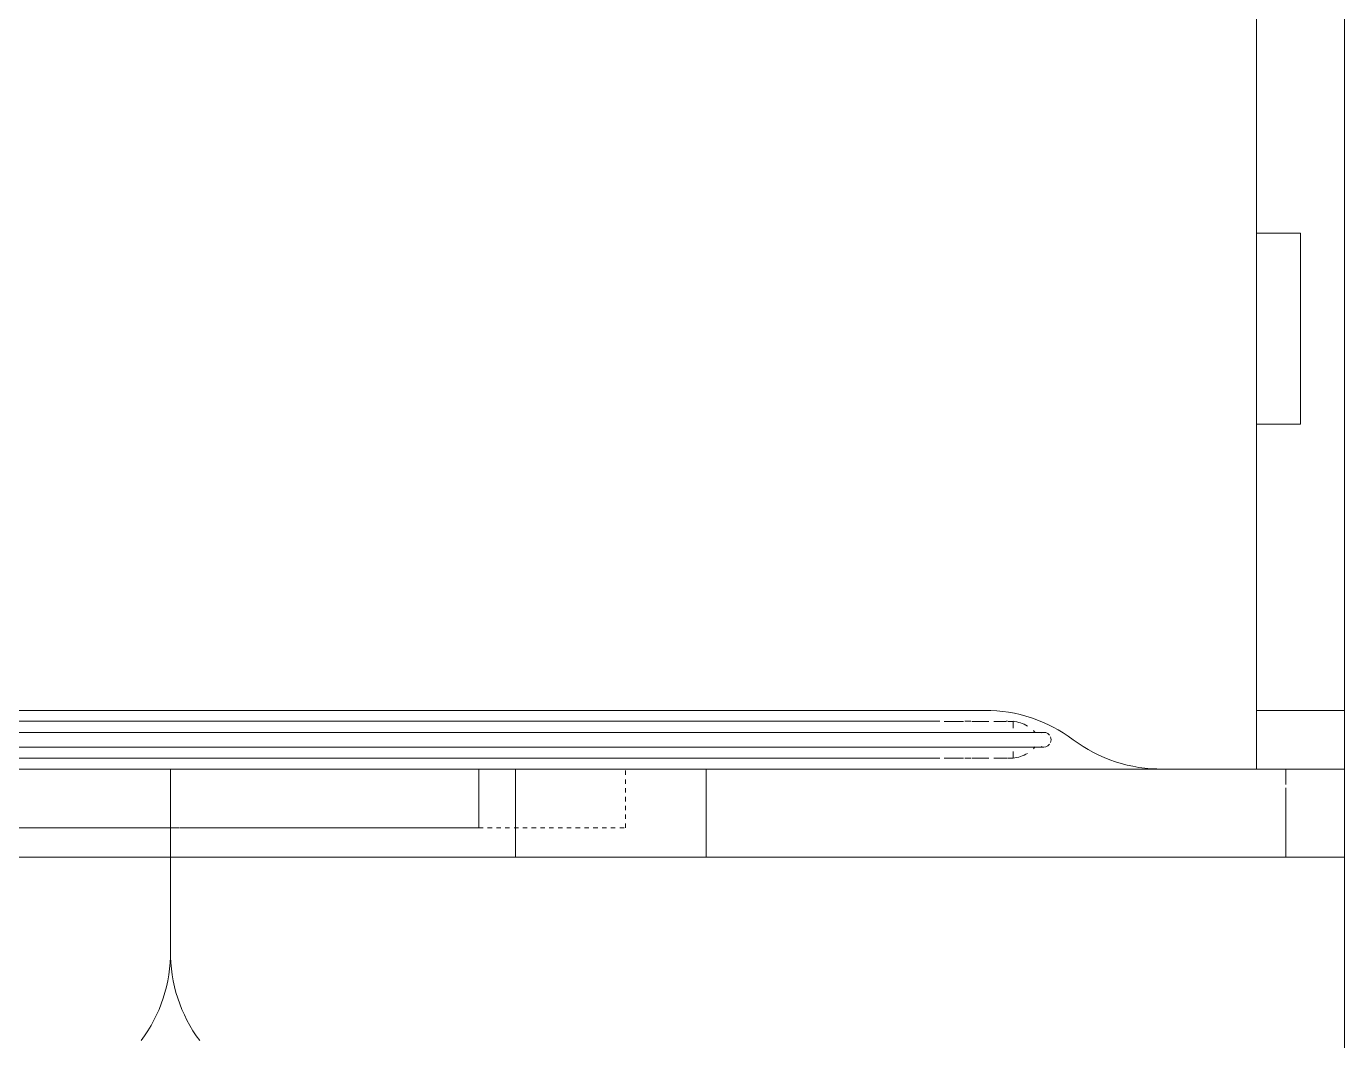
# Model space of a CAD drawing. Header units: millimetres. Extents: x 155927 to 317870, y -36033 to 97293.
# Drawn here: x 227341 to 228239, y 10801 to 11492 of the extents above; entities that cross this region are included whole.
import ezdxf

# ---------------------------------------------------------------- set-up
doc = ezdxf.new("R2010")
doc.units = ezdxf.units.MM
doc.header["$MEASUREMENT"] = 0
doc.linetypes.add('Dash', pattern=[6, 3, -3])
doc.layers.add('I-FURN', color=8, linetype='CONTINUOUS', lineweight=9)
doc.layers.add('I-FURN-HDLN', color=8, linetype='Dash', lineweight=9)

msp = doc.modelspace()

# ---------------------------------------------------------------- linework, layer by layer
at = {"layer": 'I-FURN'}
for p, q in [((228179.31, 11351.07), (228179.31, 11786.07)), ((228239.31, 11786.07), (228239.31, 10986.07)), ((228239.31, 10986.07), (228239.31, 11786.07)), ((228239.31, 11786.07), (228239.31, 10986.07)), ((228179.31, 11746.07), (228179.31, 11026.07)), ((228239.31, 11026.07), (228239.31, 11746.07)), ((228179.31, 11221.07), (228179.31, 11351.07)), ((228209.31, 11351.07), (228179.31, 11351.07)), ((228179.31, 11351.07), (228209.31, 11351.07)), ((228209.31, 11351.07), (228209.31, 11221.07)), ((228209.31, 11221.07), (228209.31, 11351.07)), ((228179.31, 10986.07), (228179.31, 11221.07)), ((228209.31, 11221.07), (228179.31, 11221.07)), ((228209.31, 11221.07), (228179.31, 11221.07)), ((227095.24, 11026.07), (227994.31, 11026.07)), ((227994.31, 11026.07), (227095.24, 11026.07)), ((228179.31, 11026.07), (228179.31, 10986.07)), ((228239.31, 11026.07), (228179.31, 11026.07)), ((228239.31, 11026.07), (228179.31, 11026.07)), ((228239.31, 10986.07), (228239.31, 11026.07)), ((226925.22, 11018.6), (227963.4, 11018.6)), ((227966.35, 11018.57), (227979.59, 11018.57)), ((227980.48, 11018.6), (227984.55, 11018.6)), ((227985.31, 11018.57), (227996.82, 11018.57)), ((228000.37, 11018.57), (228008.39, 11018.57)), ((228008.7, 11018.6), (228009.59, 11018.6)), ((228009.98, 11018.57), (228013.4, 11018.57)), ((228013.4, 11014.03), (228013.4, 11018.57)), ((227963.4, 11011.07), (226925.22, 11011.07)), ((227964.16, 11011.07), (227963.4, 11011.07)), ((227967, 11011.07), (227964.16, 11011.07)), ((227969.83, 11011.07), (227967, 11011.07)), ((227972.65, 11011.07), (227969.83, 11011.07)), ((227975.45, 11011.07), (227972.65, 11011.07)), ((227978.24, 11011.07), (227975.45, 11011.07)), ((227981, 11011.07), (227978.24, 11011.07)), ((227983.73, 11011.07), (227981, 11011.07)), ((227986.43, 11011.07), (227983.73, 11011.07)), ((227989.09, 11011.07), (227986.43, 11011.07)), ((227991.72, 11011.07), (227989.09, 11011.07)), ((227994.29, 11011.07), (227991.72, 11011.07)), ((227996.82, 11011.07), (227994.29, 11011.07)), ((227999.29, 11011.07), (227996.82, 11011.07)), ((228001.71, 11011.07), (227999.29, 11011.07)), ((228004.07, 11011.07), (228001.71, 11011.07)), ((228006.36, 11011.07), (228004.07, 11011.07)), ((228008.58, 11011.07), (228006.36, 11011.07)), ((228010.73, 11011.07), (228008.58, 11011.07)), ((228012.8, 11011.07), (228010.73, 11011.07)), ((228014.8, 11011.07), (228012.8, 11011.07)), ((228016.71, 11011.07), (228014.8, 11011.07)), ((228018.54, 11011.07), (228016.71, 11011.07)), ((228020.28, 11011.07), (228018.54, 11011.07)), ((228021.92, 11011.07), (228020.28, 11011.07)), ((228023.48, 11011.07), (228021.92, 11011.07)), ((228024.94, 11011.07), (228023.48, 11011.07)), ((228026.3, 11011.07), (228024.94, 11011.07)), ((228027.55, 11011.07), (228026.3, 11011.07)), ((228028.71, 11011.07), (228027.55, 11011.07)), ((228029.76, 11011.07), (228028.71, 11011.07)), ((228030.71, 11011.07), (228029.76, 11011.07)), ((228031.55, 11011.07), (228030.71, 11011.07)), ((228032.28, 11011.07), (228031.55, 11011.07)), ((228032.9, 11011.07), (228032.28, 11011.07)), ((228033.4, 11011.07), (228032.9, 11011.07)), ((228033.8, 11011.07), (228033.4, 11011.07)), ((228034.08, 11011.07), (228033.8, 11011.07)), ((228034.25, 11011.07), (228034.08, 11011.07)), ((228034.31, 11011.07), (228034.25, 11011.07)), ((226925.22, 11001.07), (227963.4, 11001.07)), ((227963.4, 11001.07), (227966.23, 11001.07)), ((227966.23, 11001.07), (227969.07, 11001.07)), ((227969.07, 11001.07), (227971.89, 11001.07)), ((227971.89, 11001.07), (227974.7, 11001.07)), ((227974.7, 11001.07), (227977.49, 11001.07)), ((227977.49, 11001.07), (227980.25, 11001.07)), ((227980.25, 11001.07), (227982.99, 11001.07)), ((227982.99, 11001.07), (227985.7, 11001.07)), ((227985.7, 11001.07), (227988.38, 11001.07)), ((227988.38, 11001.07), (227991.01, 11001.07)), ((227991.01, 11001.07), (227993.6, 11001.07)), ((227993.6, 11001.07), (227996.14, 11001.07)), ((227996.14, 11001.07), (227998.63, 11001.07)), ((227998.63, 11001.07), (228001.07, 11001.07)), ((228001.07, 11001.07), (228003.44, 11001.07)), ((228003.44, 11001.07), (228005.75, 11001.07)), ((228005.75, 11001.07), (228007.99, 11001.07)), ((228007.99, 11001.07), (228010.16, 11001.07)), ((228010.16, 11001.07), (228012.25, 11001.07)), ((228012.25, 11001.07), (228014.27, 11001.07)), ((228013.4, 10993.57), (228013.4, 10998.12)), ((228014.27, 11001.07), (228016.2, 11001.07)), ((228016.2, 11001.07), (228018.05, 11001.07)), ((228018.05, 11001.07), (228019.82, 11001.07)), ((228019.82, 11001.07), (228021.49, 11001.07)), ((228021.49, 11001.07), (228023.07, 11001.07)), ((228023.07, 11001.07), (228024.55, 11001.07)), ((228024.55, 11001.07), (228025.94, 11001.07)), ((228025.94, 11001.07), (228027.23, 11001.07)), ((228027.23, 11001.07), (228028.41, 11001.07)), ((228028.41, 11001.07), (228029.49, 11001.07)), ((228029.49, 11001.07), (228030.46, 11001.07)), ((228030.46, 11001.07), (228031.33, 11001.07)), ((228031.33, 11001.07), (228032.09, 11001.07)), ((228032.09, 11001.07), (228032.74, 11001.07)), ((228032.74, 11001.07), (228033.28, 11001.07)), ((228033.28, 11001.07), (228033.7, 11001.07)), ((228033.7, 11001.07), (228034.02, 11001.07)), ((228034.02, 11001.07), (228034.22, 11001.07)), ((228034.22, 11001.07), (228034.3, 11001.07)), ((228034.3, 11001.07), (228034.31, 11001.07)), ((227439.31, 10986.07), (226639.31, 10986.07)), ((228115.42, 10986.07), (226764.31, 10986.07)), ((226764.31, 10986.07), (227439.31, 10986.07)), ((227963.4, 10993.55), (226925.22, 10993.55)), ((227649.31, 10986.07), (227129.31, 10986.07)), ((227204.31, 10986.07), (227674.31, 10986.07)), ((227439.31, 10986.07), (227439.31, 10862.18)), ((228239.31, 10986.07), (227439.31, 10986.07)), ((227439.31, 10986.07), (228115.42, 10986.07)), ((227439.31, 10862.18), (227439.31, 10986.07)), ((227439.31, 10862.18), (227439.31, 10986.07)), ((227439.31, 10986.07), (227439.31, 10862.18)), ((227649.31, 10946.07), (227649.31, 10986.07)), ((227674.31, 10986.07), (227804.31, 10986.07)), ((227674.31, 10986.07), (227674.31, 10926.07)), ((227674.31, 10986.07), (227674.31, 10926.07)), ((227804.31, 10986.07), (228115.42, 10986.07)), ((227804.31, 10986.07), (227804.31, 10926.07)), ((227804.31, 10986.07), (227804.31, 10926.07)), ((227979.59, 10993.57), (227966.35, 10993.57)), ((227984.55, 10993.55), (227980.48, 10993.55)), ((227996.82, 10993.57), (227985.31, 10993.57)), ((228008.39, 10993.57), (228000.37, 10993.57)), ((228009.59, 10993.55), (228008.7, 10993.55)), ((228013.4, 10993.57), (228009.98, 10993.57)), ((228115.42, 10986.07), (228239.31, 10986.07)), ((228179.31, 10986.07), (228115.42, 10986.07)), ((228115.42, 10986.07), (228239.31, 10986.07)), ((228115.42, 10986.07), (228239.31, 10986.07)), ((228239.31, 10986.07), (228115.42, 10986.07)), ((228199.31, 10986.07), (228179.31, 10986.07)), ((228239.31, 10986.07), (228179.31, 10986.07)), ((228239.31, 10986.07), (228179.31, 10986.07)), ((228239.31, 10986.07), (228199.31, 10986.07)), ((228199.31, 10986.07), (228199.31, 10975.49)), ((228199.31, 10986.07), (228199.31, 10975.49)), ((228239.31, 9386.07), (228239.31, 10986.07)), ((228239.31, 10986.07), (228239.31, 9386.07)), ((228239.31, 10926.07), (228239.31, 10986.07)), ((228239.31, 10986.07), (228239.31, 10926.07)), ((228199.31, 10973.18), (228199.31, 10926.07)), ((228199.31, 10973.18), (228199.31, 10926.07)), ((227129.31, 10946.07), (227445, 10946.07)), ((227445.39, 10946.07), (227649.31, 10946.07)), ((226843.75, 10926.07), (228199.31, 10926.07)), ((227674.31, 10926.07), (227204.31, 10926.07)), ((227804.31, 10926.07), (227674.31, 10926.07)), ((228239.31, 10926.07), (227804.31, 10926.07)), ((228199.31, 10926.07), (228239.31, 10926.07))]:
    msp.add_line(p, q, dxfattribs=at)
for centre, radius, start, end in [((227994.31, 10926.07), 100, 53.1301, 90), ((227994.31, 10926.07), 100, 53.1301, 90), ((228011.07, 10995.11), 23.6, 59.14362, 84.33362), ((228021.45, 11006.07), 8.51, 35.54054, 46.54863), ((228034.31, 11006.07), 5, 37.27507, 111.82522), ((228034.31, 11006.07), 5, 248.17478, 322.72493), ((228034.31, 11006.07), 5, 337.63496, 22.36504), ((228114.33, 11086.1), 100.03, 233.1301, 270.62561), ((228114.33, 11086.1), 100.03, 233.1301, 270.62561), ((228011.07, 11017.03), 23.6, 275.66638, 300.85638), ((228021.45, 11006.07), 8.51, 313.45137, 324.45946), ((227339.29, 10861.09), 100.03, 323.1301, 0.62561), ((227339.29, 10861.09), 100.03, 323.1301, 0.62561), ((227539.33, 10861.09), 100.03, 179.37439, 216.8699), ((227539.33, 10861.09), 100.03, 179.37439, 216.8699)]:
    msp.add_arc(centre, radius, start, end, dxfattribs=at)
at = {"layer": 'I-FURN-HDLN'}
for p, q in [((227749.31, 10986.07), (227229.31, 10986.07)), ((227749.31, 10946.07), (227749.31, 10986.07)), ((227229.31, 10946.07), (227445, 10946.07)), ((227445.39, 10946.07), (227749.31, 10946.07))]:
    msp.add_line(p, q, dxfattribs=at)

doc.saveas('drawing.dxf')
